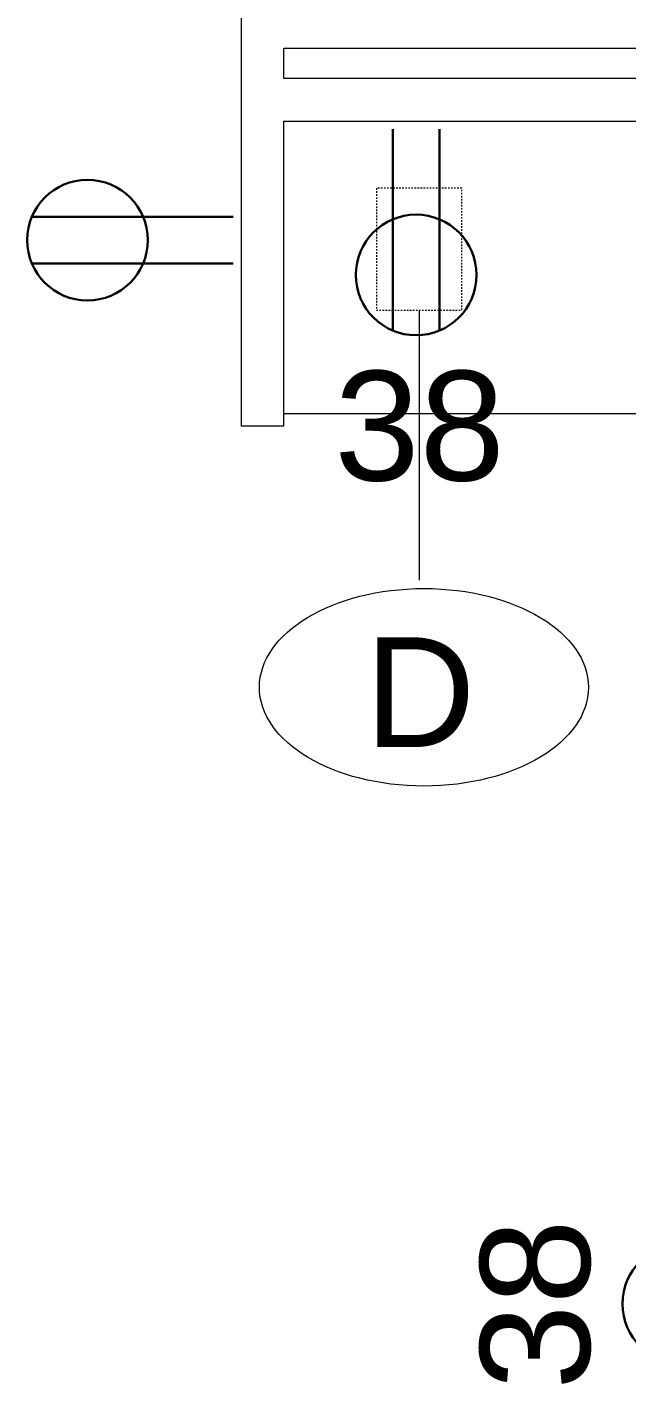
# Model space of a CAD drawing. Header units: inches. Extents: x 0 to 1865, y 0 to 1094.
# Drawn here: x 477.6 to 526.8, y 398.6 to 510 of the extents above; entities that cross this region are included whole.
import ezdxf

# ---------------------------------------------------------------- set-up
doc = ezdxf.new("R2010")
doc.units = ezdxf.units.IN
doc.header["$MEASUREMENT"] = 0
doc.linetypes.add('Dash', pattern=[0.25, 0.125, -0.125])
for name, color, linetype, lineweight in [('A-ANNO-NOTE', 131, 'Continuous', 9), ('I-WALL', 2, 'Continuous', 13), ('Q-CASE', 31, 'Continuous', 9), ('Q-SPCQ', 91, 'Continuous', 9), ('Q-SPCQ-HDLN', 91, 'Dash', 9), ('Q-SPCQ-IDEN', 132, 'Continuous', 9)]:
    doc.layers.add(name, color=color, linetype=linetype, lineweight=lineweight)
doc.styles.add('Arial', font='arial.ttf', dxfattribs={"height": 9})
doc.styles.add('Swis721 Lt BT', font='swissl.ttf', dxfattribs={"height": 9})

# ---------------------------------------------------------------- blocks, each defined once
blk = doc.blocks.new('A-Coffee Maker-generic - A-Coffee Maker-generic-3789961-Level 05 POWER _ SIGNAL')
at = {"layer": 'Q-SPCQ-HDLN'}
for p, q in [((-5, 3.5), (-5, -3.5)), ((5, 3.5), (-5, 3.5)), ((5, -3.5), (5, 3.5)), ((-5, -3.5), (5, -3.5))]:
    blk.add_line(p, q, dxfattribs=at)
blk = doc.blocks.new('Casework 1 - Casework 1-7838541-Level 05 POWER _ SIGNAL')
at = {"layer": 'Q-CASE'}
blk.add_line((498.64, 478.25), (660.85, 478.25), dxfattribs=at)
blk = doc.blocks.new('Appliance_Specialty Equipment Tag - Standard-3515593-Level 05 POWER _ SIGNAL')
at = {"layer": 'Q-SPCQ-IDEN'}
blk.add_ellipse((-0.0499, 0.0037), major_axis=(-0.1406, 0), ratio=0.600473, dxfattribs=at)

msp = doc.modelspace()

# ---------------------------------------------------------------- linework, layer by layer
at = {"layer": 'A-ANNO-NOTE', "lineweight": 30}
for p, q in [((507.57, 501.6), (507.57, 485.07)), ((511.4, 501.6), (511.4, 485.07)), ((511.4, 501.6), (511.4, 485.07)), ((494.48, 494.41), (477.96, 494.41)), ((494.48, 490.58), (477.96, 490.58)), ((494.48, 490.58), (477.96, 490.58))]:
    msp.add_line(p, q, dxfattribs=at)
for centre in [(482.52, 492.49), (509.49, 489.63), (531.38, 405.21)]:
    msp.add_circle(centre, 4.95, dxfattribs=at)
at = {"layer": 'I-WALL'}
for p, q in [((495.14, 511.75), (495.14, 477.25)), ((498.64, 508.25), (693.39, 508.25)), ((498.64, 505.75), (498.64, 508.25)), ((693.39, 505.75), (498.64, 505.75)), ((498.64, 477.25), (498.64, 502.25)), ((498.64, 502.25), (696.89, 502.25)), ((495.14, 477.25), (498.64, 477.25))]:
    msp.add_line(p, q, dxfattribs=at)
at = {"layer": 'Q-SPCQ-IDEN'}
msp.add_line((509.73, 486.75), (509.73, 464.6), dxfattribs=at)

# ---------------------------------------------------------------- block references
at = {"layer": 'Q-CASE'}
msp.add_blockref('Casework 1 - Casework 1-7838541-Level 05 POWER _ SIGNAL', (0, 0), dxfattribs=at)
at = {"layer": 'Q-SPCQ', "rotation": 89.99999999999987}
msp.add_blockref('A-Coffee Maker-generic - A-Coffee Maker-generic-3789961-Level 05 POWER _ SIGNAL', (509.73, 491.75), dxfattribs=at)
at = {"layer": 'Q-SPCQ-IDEN', "xscale": 95.99999999999994, "yscale": 95.99999999999994, "zscale": 95.99999999999994}
msp.add_blockref('Appliance_Specialty Equipment Tag - Standard-3515593-Level 05 POWER _ SIGNAL', (514.92, 455.44), dxfattribs=at)

# ---------------------------------------------------------------- texts
at = {"layer": 'A-ANNO-NOTE', "insert": (502.78, 481.76), "char_height": 9, "width": 16.362, "attachment_point": 1, "style": 'Swis721 Lt BT'}
msp.add_mtext('38', dxfattribs=at)
at = {"layer": 'A-ANNO-NOTE', "insert": (514.74, 398.16), "char_height": 9, "width": 16.362, "attachment_point": 1, "rotation": 90, "style": 'Swis721 Lt BT'}
msp.add_mtext('38', dxfattribs=at)
at = {"layer": 'Q-SPCQ-IDEN', "insert": (505.28, 459.9), "char_height": 9, "width": 11.211, "attachment_point": 1, "style": 'Arial'}
msp.add_mtext('D', dxfattribs=at)

doc.saveas('drawing.dxf')
